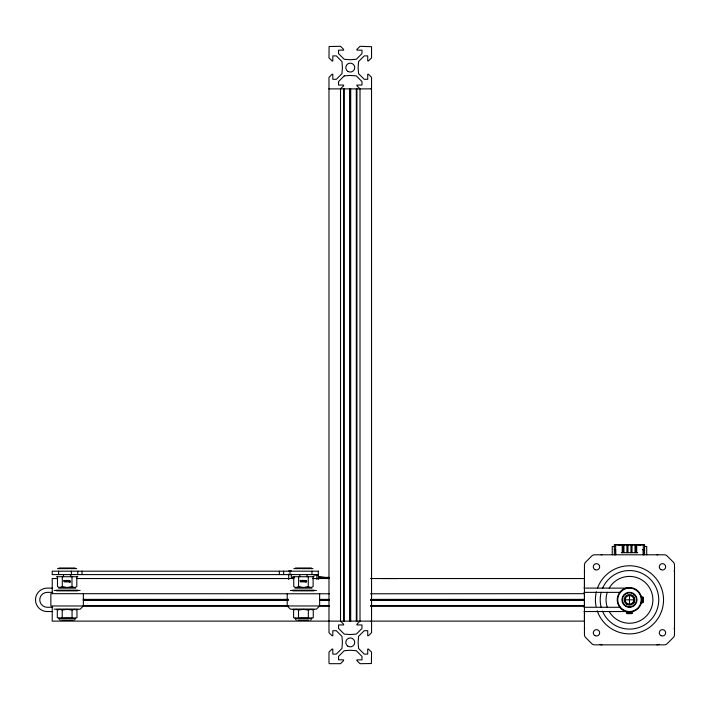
<?xml version="1.0" encoding="UTF-8"?>
<svg xmlns="http://www.w3.org/2000/svg" width="710" height="710" viewBox="0 0 710 710"><rect width="100%" height="100%" fill="white"/><g stroke="black" fill="none" stroke-linecap="round" stroke-linejoin="round"><path stroke-width="1.06" d="M57.466 576.724L57.466 586.602L59.063 587.374L75.225 587.374L76.822 586.602L76.822 576.724M293.754 576.724L293.754 586.602L295.351 587.374L311.512 587.374L313.11 586.602L313.11 576.724M584.445 611.408L584.445 634.571A4.26 4.26 0 0 0 585.697 637.58L591.714 643.606A4.26 4.26 0 0 0 594.723 644.849L664.223 644.849A4.26 4.26 0 0 0 667.231 643.606L673.249 637.58A4.26 4.26 0 0 0 674.5 634.571L674.5 565.08A4.26 4.26 0 0 0 673.249 562.063L667.231 556.045A4.26 4.26 0 0 0 664.223 554.794L594.723 554.794A4.26 4.26 0 0 0 591.714 556.045L585.697 562.063A4.26 4.26 0 0 0 584.445 565.08L584.445 588.244M584.445 606.997L584.445 591.554M612.233 554.794L612.233 546.496L614.381 546.496M614.354 554.794L614.354 544.579L644.591 544.579L644.591 554.794M622.235 552.673L622.235 545.005M622.874 552.673L622.874 545.218L623.939 545.218L623.939 552.673M626.921 552.673L626.921 545.218L627.986 545.218L627.986 552.673M629.477 604.077L629.477 595.575M630.968 552.673L630.968 545.218L632.024 545.218L632.024 552.673M633.24 603.589L633.728 602.941L633.728 596.702L633.24 596.063M635.006 552.673L635.006 545.218L636.071 545.218L636.071 552.673M636.71 552.673L636.71 545.005M646.721 554.794L646.721 546.496L644.565 546.496M60.705 587.374L62.303 586.602L62.329 576.724M296.993 587.374L298.59 586.602L298.617 576.724M641.316 602.994L641.636 598.237M641.166 603.5L641.316 603.012M633.728 601.192L632.477 602.826A4.251 4.251 0 0 1 626.468 602.826A4.251 4.251 0 0 1 626.468 596.817A4.251 4.251 0 0 1 632.477 596.817L633.728 598.45L633.728 602.941M327.053 578.117L329.129 577.443M75.145 619.528L73.654 620.052M311.424 619.528L310.634 619.99M633.151 611.514L631.075 611.984M72.056 609.996L74.514 609.402L76.973 609.996L76.973 617.673L74.514 618.268C69.704 617.727 64.583 617.727 59.773 618.268L57.315 617.673L57.315 609.996L59.773 609.402L62.232 609.996L67.148 609.402L72.056 609.996L72.056 617.673M308.344 609.996L310.802 609.402L313.261 609.996L313.261 617.673L310.802 618.268C305.992 617.727 300.871 617.727 296.061 618.268L293.603 617.673L293.603 609.996L296.061 609.402L298.511 609.996L303.427 609.402L308.344 609.996L308.344 617.673M68.79 587.374L71.985 586.602L73.583 587.374M305.078 587.374L308.273 586.602L309.871 587.374M329.511 621.117L328.978 621.649L328.978 632.654L332.076 635.752L332.812 635.752L332.812 630.693L336.3 630.693L341.963 636.355L342.415 642.399L341.963 648.443L336.3 654.114L332.812 654.114L332.812 649.055L332.076 649.055L328.978 652.153L328.978 663.158L329.511 663.69L340.516 663.69L343.613 660.593L343.613 659.856L338.555 659.856L338.555 656.368L344.226 650.706L350.27 650.262L356.313 650.706L361.976 656.368L361.976 659.856L356.917 659.856L356.917 660.593L360.014 663.69L371.401 663.539L371.561 652.153L368.454 649.055L367.727 649.055L367.727 654.114L364.239 654.114L358.568 648.443L358.124 642.399L358.568 636.355L364.239 630.693L367.727 630.693L367.727 635.752L368.454 635.752L371.561 632.654L371.561 621.649L371.028 621.117M631.066 611.984L626.3 611.665M371.028 88.883L371.561 88.351L371.561 77.346L368.454 74.248L367.727 74.248L367.727 79.307L364.239 79.307L358.568 73.645L358.124 67.601L358.568 61.557L364.239 55.886L367.727 55.886L367.727 60.945L368.454 60.945L371.561 57.847L371.543 46.718L360.014 46.31L356.917 49.407L356.917 50.144L361.976 50.144L361.976 53.632L356.313 59.294L350.27 59.738L344.226 59.294L338.555 53.632L338.555 50.144L343.613 50.144L343.613 49.407L340.516 46.31L329.094 46.505L328.978 57.847L332.076 60.945L332.812 60.945L332.812 55.886L336.3 55.886L341.963 61.557L342.415 67.601L341.963 73.645L336.3 79.307L332.812 79.307L332.812 74.248L332.076 74.248L328.978 77.346L328.978 88.351L329.511 88.883M329.129 577.487L328.437 577.496M329.005 88.883L371.525 88.883L371.561 621.117M618.827 545.218L619.892 545.218M639.053 545.218L640.118 545.218M614.354 549.691L615.632 549.691L615.632 554.794L615.632 545.005L643.313 545.005L643.313 554.794L643.313 549.691M642.426 549.691L644.591 549.691M621.285 552.673L637.669 552.673M59.099 568L75.127 568M295.449 568L311.415 568M57.501 568.612L76.724 568.612M293.851 568.612L313.012 568.612M288.739 570.875L291.295 570.875M313.767 575.02L318.337 575.02L318.337 579.387M56.48 576.724L77.807 576.724M292.768 576.724L314.095 576.724M318.524 576.955L325.207 577.425L324.381 577.416M294.366 577.47L291.295 577.47L291.295 574.168M325.269 577.425L327.23 577.425M318.337 578.002L319.811 578.002M57.767 578.535L52.221 578.535L52.221 592.832M76.618 578.535L293.94 578.535M312.791 578.535L329.422 578.535M370.451 578.535L584.445 578.535L584.445 621.117L52.221 621.117L52.221 606.81M52.762 588.111L47.215 588.111A11.715 11.715 0 0 0 35.5 599.826A11.715 11.715 0 0 0 47.215 611.541L52.762 611.541M58.628 588.12L75.659 588.12M294.916 588.12L311.947 588.12M584.002 588.111L629.477 588.111M56.498 590.241L77.789 590.241M292.786 590.241L314.077 590.241M54.146 590.454L80.141 590.454M290.434 590.454L316.42 590.454M56.525 590.853L77.763 590.853M292.813 590.853L314.051 590.853M52.762 592.362L47.215 592.362A7.464 7.464 0 0 0 39.76 599.826A7.464 7.464 0 0 0 47.215 607.281L52.762 607.281M584.002 592.362L620.602 592.362M329.422 593.782L50.871 593.675L50.871 605.976L329.422 605.967M370.451 593.782L584.445 593.675M643.056 598.228L642.976 598.228A3.754 3.248 0 0 0 643.047 599.826A3.754 3.248 0 0 0 643.047 601.423L643.056 601.423M83.265 599.382L288.393 599.382M319.447 599.382L329.422 599.382M370.451 599.382L584.445 599.382M83.265 599.826L288.393 599.826M319.447 599.826L329.422 599.826M370.451 599.826L584.445 599.826M625.226 599.826L633.728 599.826M83.265 600.261L288.393 600.261M319.447 600.261L329.422 600.261M370.451 600.261L584.445 600.261M83.265 605.87L288.393 605.87M319.447 605.87L329.422 605.87M370.451 605.87L584.445 605.87M370.451 605.967L584.445 605.967M584.002 607.281L620.602 607.281M54.146 609.189L80.141 609.189L83.354 605.976L83.354 593.675M56.498 609.402L77.789 609.402M292.786 609.402L314.077 609.402M584.002 611.541L626.149 611.541M626.291 613.014L632.663 613.014M626.939 613.653L632.006 613.653M58.628 618.268L75.659 618.268M294.916 618.268L311.947 618.268M61.513 620.052L72.784 620.052M297.792 620.052L309.063 620.052M327.195 577.434L329.067 577.461L327.993 577.443M327.47 577.434L327.94 577.434M318.808 576.964L324.319 577.416M60.403 620.052L59.152 619.528M296.461 620.034L295.431 619.528M298.59 586.602L301.786 587.374M62.303 586.602L65.497 587.374M625.794 611.514L626.282 611.665M641.166 596.143L641.627 598.228M643.304 597.296L643.304 602.355M642.665 596.64L642.665 603.012M631.075 613.325L631.075 613.404A3.754 3.248 -90 0 0 629.468 613.396A3.754 3.248 -90 0 0 627.871 613.396L627.88 613.404M397.813 578.535L381.847 578.535M356.917 88.883L356.917 621.117M356.313 88.883L356.313 621.117M350.713 88.883L350.713 621.117M350.27 88.883L350.27 621.117M349.817 88.883L349.817 621.117M344.226 88.883L344.226 621.117M343.613 88.883L343.613 621.117M328.978 88.883L328.978 621.117M319.642 593.675L319.642 605.976L316.42 609.189L290.434 609.189L287.222 605.976L287.222 593.675M316.846 575.02L316.846 579.387M311.947 571.186L311.947 574.594M308.273 576.724L308.273 586.602M307.066 574.594L307.066 576.724M299.798 574.594L299.798 576.724M298.511 609.996L298.511 617.673M290.017 571.186L290.017 574.594M288.739 574.088L288.739 579.458M283.636 571.186L283.636 574.594M279.376 571.186L279.376 574.594M82.023 571.186L82.023 574.594M77.772 571.186L77.772 574.594M71.985 576.724L71.985 586.602M71.382 571.186L71.382 574.594M70.778 574.594L70.778 576.724M63.509 574.594L63.509 576.724M62.232 609.996L62.232 617.673M58.611 571.186L58.611 574.594M609.189 588.12A23.421 23.421 0 0 1 644.529 581.889A23.421 23.421 0 0 1 644.529 617.762A23.421 23.421 0 0 1 609.189 611.532M607.298 607.352A23.421 23.421 0 0 1 607.298 592.3M602.426 588.625A29.27 29.27 0 0 1 647.289 576.6A29.27 29.27 0 0 1 647.289 623.052A29.27 29.27 0 0 1 602.426 611.026M601.201 607.405A29.27 29.27 0 0 1 601.201 592.246M597.465 588.173A34.062 34.062 0 0 1 650.014 572.65A34.062 34.062 0 0 1 649.419 627.436A34.062 34.062 0 0 1 597.216 610.778M596.063 606.473A34.062 34.062 0 0 1 596.391 591.732M674.5 627.329A4.26 4.26 0 0 1 674.172 628.971M674.172 570.68A4.26 4.26 0 0 1 674.5 572.322M656.972 554.794A4.26 4.26 0 0 1 657.815 554.883M601.13 554.883A4.26 4.26 0 0 1 601.973 554.794M584.445 572.322A4.26 4.26 0 0 1 584.676 570.947M584.676 628.705A4.26 4.26 0 0 1 584.445 627.329M601.973 644.849A4.26 4.26 0 0 1 599.826 644.272M659.12 644.272A4.26 4.26 0 0 1 656.972 644.849M65.737 581.091L65.302 581.57L64.814 580.354L64.415 581.579L63.909 580.354L64.122 581.836L66.136 581.872L66.136 580.354L65.737 581.091M68.337 581.091L67.903 581.57L67.414 580.354L67.015 581.579L66.509 580.354L66.722 581.836L68.737 581.872L68.737 580.354L68.337 581.091M302.025 581.091L301.59 581.57L301.102 580.354L300.703 581.579L300.188 580.354L300.41 581.836L302.424 581.872L302.424 580.354L302.025 581.091M304.625 581.091L304.191 581.57L303.702 580.354L303.303 581.579L302.788 580.354L303.01 581.836L305.025 581.872L305.025 580.354L304.625 581.091M70.414 581.375C69.678 585.475 68.408 577.904 70.414 581.375M306.702 581.375C305.486 584.765 305.069 578.632 306.702 581.375M69.429 580.851L69.891 581.33L69.429 580.851M305.717 580.851L306.179 581.33L305.717 580.851M344.226 75.899L338.555 81.561L338.555 85.058L343.613 85.058L343.613 85.786L340.516 88.883L340.516 621.117L343.613 624.214L343.613 624.942L338.555 624.942L338.555 628.439L344.226 634.101L350.27 634.545L356.313 634.101L361.976 628.439L361.976 624.942L356.917 624.942L356.917 624.214L360.014 621.117L360.014 88.883L356.917 85.786L356.917 85.058L361.976 85.058L361.976 81.561L356.313 75.899L350.27 75.455L344.226 75.899M318.337 571.186L52.221 571.186L52.221 574.594L318.337 574.594L318.337 571.186M623.611 609.979A11.733 11.733 0 0 0 641.201 599.826A11.733 11.733 0 0 0 623.611 589.664A11.733 11.733 0 0 0 623.611 609.979M594.882 635.592A3.195 3.195 0 0 0 599.666 632.823A3.195 3.195 0 0 0 594.882 630.054A3.195 3.195 0 0 0 594.882 635.592M660.877 635.592A3.195 3.195 0 0 0 665.669 632.823A3.195 3.195 0 0 0 660.877 630.054A3.195 3.195 0 0 0 660.877 635.592M660.877 569.589A3.195 3.195 0 0 0 665.669 566.828A3.195 3.195 0 0 0 660.877 564.059A3.195 3.195 0 0 0 660.877 569.589M594.882 569.589A3.195 3.195 0 0 0 599.666 566.828A3.195 3.195 0 0 0 594.882 564.059A3.195 3.195 0 0 0 594.882 569.589M626.815 604.432A5.325 5.325 0 0 0 634.793 599.826A5.325 5.325 0 0 0 626.815 595.22A5.325 5.325 0 0 0 626.815 604.432M623.344 610.44A12.265 12.265 0 0 0 641.734 599.826A12.265 12.265 0 0 0 623.344 589.202A12.265 12.265 0 0 0 623.344 610.44M625.963 605.905A7.029 7.029 0 0 0 636.497 599.826A7.029 7.029 0 0 0 625.963 593.737A7.029 7.029 0 0 0 625.963 605.905M625.696 606.367A7.561 7.561 0 0 0 637.03 599.826A7.561 7.561 0 0 0 625.696 593.276A7.561 7.561 0 0 0 625.696 606.367M347.785 646.118A4.473 4.473 0 0 0 354.725 642.692A4.473 4.473 0 0 0 348.291 638.397A4.473 4.473 0 0 0 347.785 646.118M348.033 71.47A4.473 4.473 0 0 0 354.734 67.601A4.473 4.473 0 0 0 348.033 63.722A4.473 4.473 0 0 0 348.033 71.47"/></g></svg>
